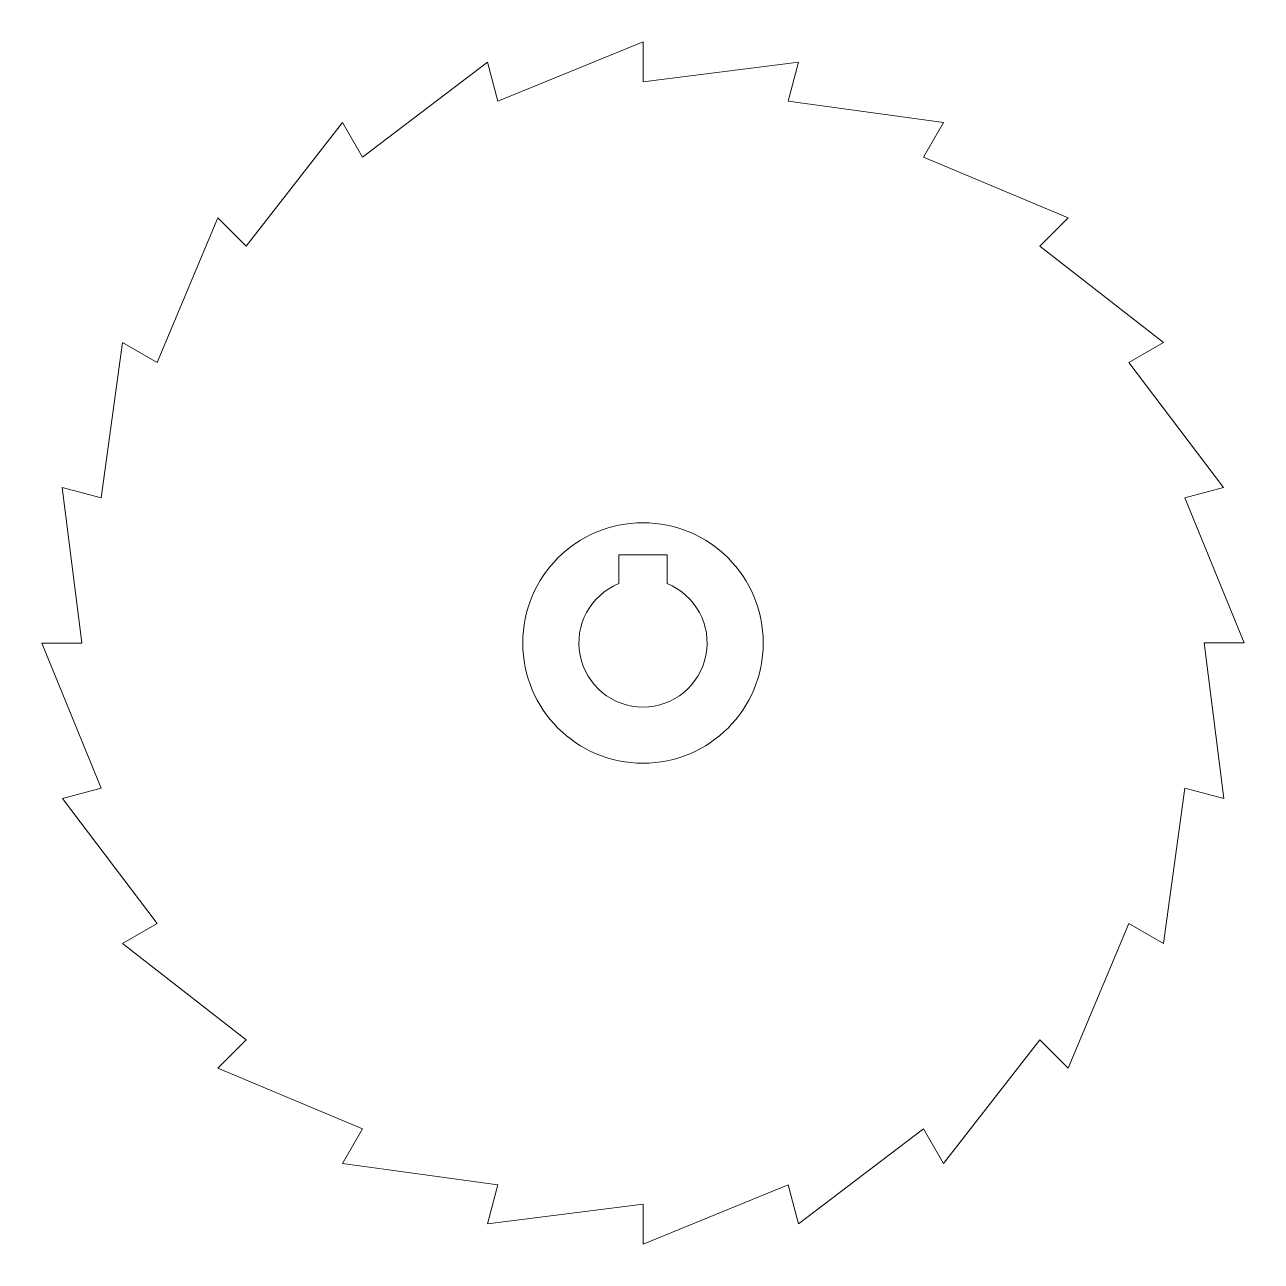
# Model space of a CAD drawing. Header units: millimetres. Extents: x 1758 to 2067, y 1182 to 1490.
import ezdxf

# ---------------------------------------------------------------- set-up
doc = ezdxf.new("R2010")
doc.units = ezdxf.units.MM
doc.layers.add('trinquete', color=7, linetype='Continuous', lineweight=15)

# ---------------------------------------------------------------- blocks, each defined once
blk = doc.blocks.new('*U2')
at = {"layer": 'trinquete'}
for p, q in [((0, 0), (14.77, -36.23)), ((14.77, -36.23), (4.77, -36.23))]:
    blk.add_line(p, q, dxfattribs=at)
blk = doc.blocks.new('*U3')
at = {"layer": 'trinquete', "color": 0, "linetype": 'ByBlock', "lineweight": -2, "transparency": 16777216}
for p, rotation in [((1912.66, 1476.15), 74.99999999999983), ((1876.43, 1471.38), 89.99999999999984), ((1948.89, 1471.38), 59.99999999999987), ((1842.66, 1457.39), 104.9999999999998), ((1813.66, 1435.14), 119.9999999999998), ((1982.66, 1457.39), 44.9999999999999), ((1791.42, 1406.15), 134.9999999999997), ((2011.65, 1435.14), 29.99999999999991), ((1777.43, 1372.38), 149.9999999999997), ((2033.9, 1406.15), 14.99999999999992), ((1772.66, 1336.15), 164.9999999999998), ((1777.43, 1299.91), 180), ((2052.66, 1336.15), 344.9999999999996), ((1791.42, 1266.15), 194.9999999999997), ((2047.89, 1299.91), 329.9999999999995), ((1813.66, 1237.15), 209.9999999999997), ((2033.9, 1266.15), 314.9999999999995), ((1842.66, 1214.9), 224.9999999999997), ((2011.65, 1237.15), 299.9999999999995), ((1876.43, 1200.92), 239.9999999999996), ((1982.66, 1214.9), 284.9999999999996), ((1912.66, 1196.15), 254.9999999999996), ((1948.89, 1200.92), 269.9999999999996)]:
    blk.add_blockref('*U2', p, dxfattribs=dict(at, rotation=rotation))
blk.add_blockref('*U2', (2047.89, 1372.38), dxfattribs=at)

msp = doc.modelspace()

# ---------------------------------------------------------------- linework, layer by layer
at = {"layer": 'trinquete'}
for p, q in [((1918.66, 1358.15), (1906.66, 1358.15)), ((1906.66, 1358.15), (1906.66, 1350.98)), ((1918.66, 1350.98), (1918.66, 1358.15))]:
    msp.add_line(p, q, dxfattribs=at)
msp.add_circle((1912.66, 1336.15), 30, dxfattribs=at)
msp.add_arc((1912.66, 1336.15), 16, 112.0243, 67.9757, dxfattribs=at)

# ---------------------------------------------------------------- block references
msp.add_blockref('*U3', (0, 0), dxfattribs=at)

doc.saveas('drawing.dxf')
